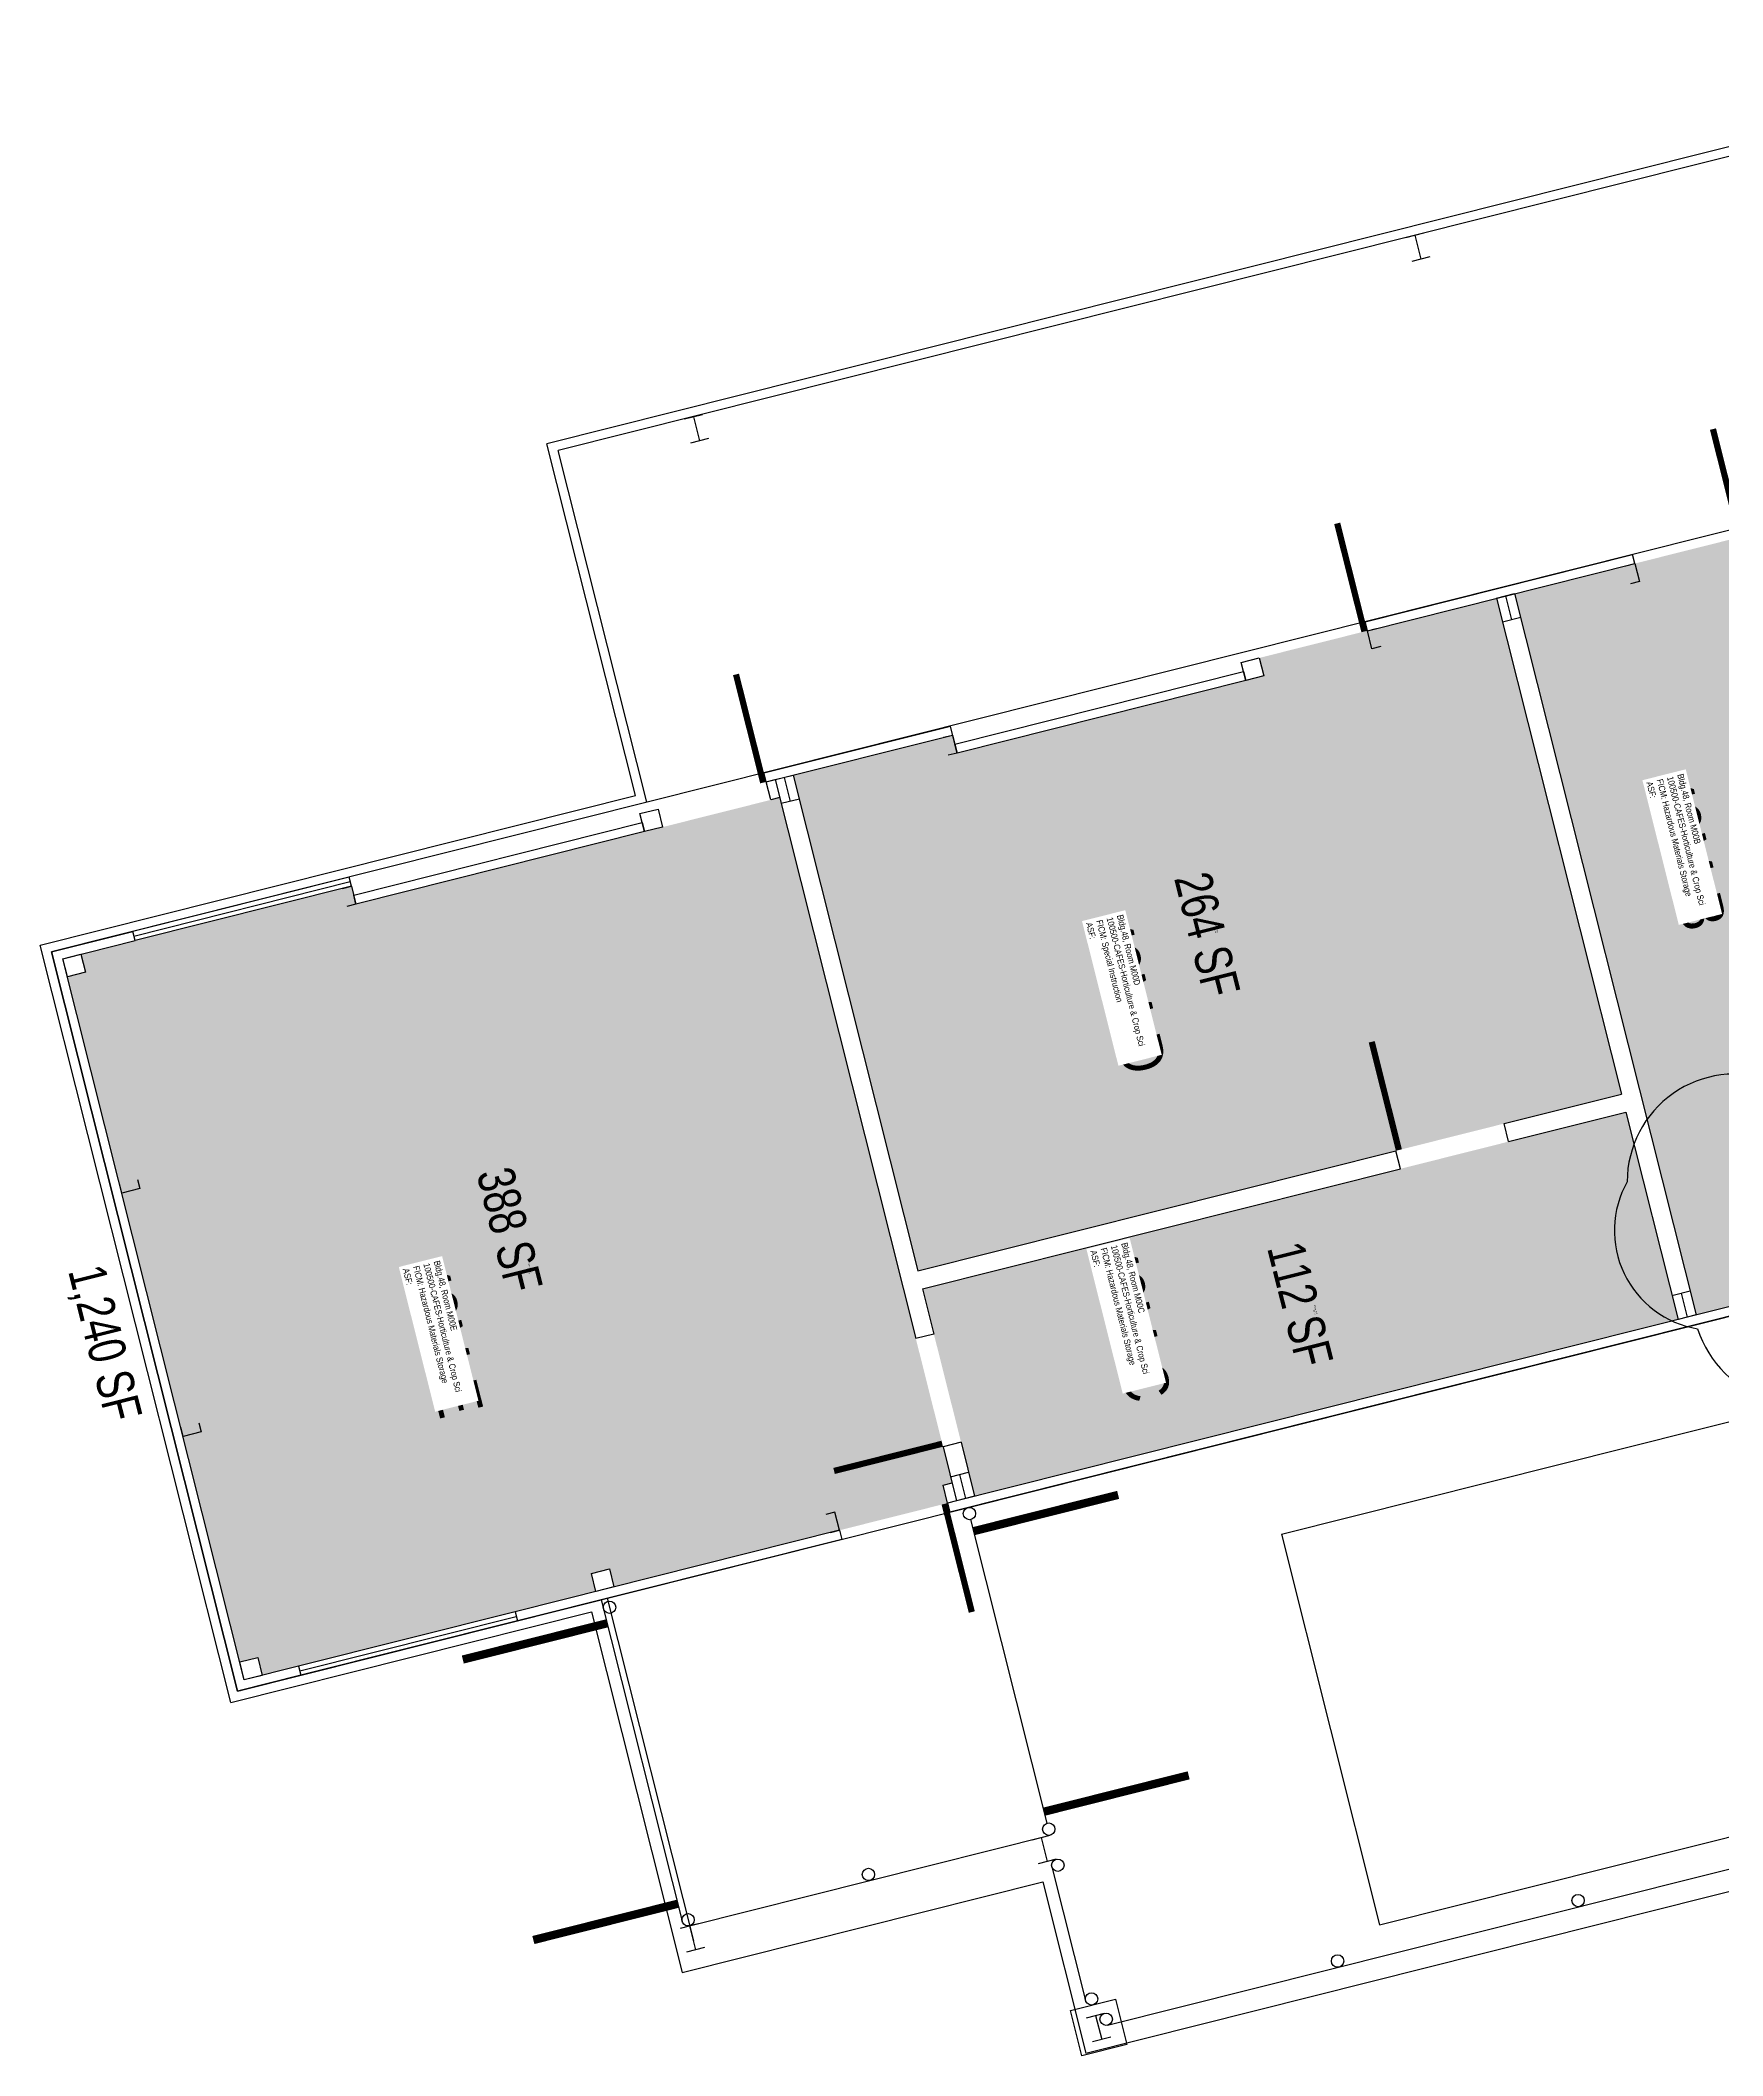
# Model space of a CAD drawing. Header units: inches. Extents: x 69208716 to 69209531, y 27710015 to 27710665.
# Drawn here: x 69208716 to 69209259, y 27710015 to 27710665 of the extents above; entities that cross this region are included whole.
import ezdxf
from ezdxf.enums import TextEntityAlignment as Align

# ---------------------------------------------------------------- set-up
doc = ezdxf.new("R2010")
doc.units = ezdxf.units.IN
doc.header["$LTSCALE"] = 10
doc.header["$MEASUREMENT"] = 0
for name, color, linetype in [('A-COLS', 5, 'CONTINUOUS'), ('A-DOOR', 2, 'CONTINUOUS'), ('A-FLOR', 3, 'CONTINUOUS'), ('A-GLAZ', 1, 'CONTINUOUS'), ('A-IDEN-RNUM', 7, 'CONTINUOUS'), ('A-IDEN-SNUM', 4, 'CONTINUOUS'), ('A-IDEN-VNUM', 4, 'CONTINUOUS'), ('A-ROOF', 2, 'CONTINUOUS'), ('A-SITE', 3, 'CONTINUOUS'), ('A-WALL', 5, 'CONTINUOUS'), ('AREA-TEXT', 3, 'CONTINUOUS'), ('Rooms-Category-Color', 7, 'CONTINUOUS'), ('Rooms-College-Color', 7, 'CONTINUOUS'), ('Rooms-Department-Color', 7, 'CONTINUOUS'), ('Rooms-Division-Color', 7, 'CONTINUOUS'), ('Rooms-Information', 7, 'CONTINUOUS')]:
    doc.layers.add(name, color=color, linetype=linetype)
doc.layers.add('A-REV', color=1, linetype='CONTINUOUS', true_color=0xff0000)
doc.styles.add('AREA', font='arial.ttf', dxfattribs={"width": 0.75, "height": 12})
doc.styles.add('CP_AREA', font='arial.ttf', dxfattribs={"height": 15})
doc.styles.add('CP_ROOMSNUMBER', font='arial.ttf', dxfattribs={"height": 1})
doc.styles.add('CP_ROOMVNUMBER', font='arial.ttf', dxfattribs={"width": 0.85, "height": 0.075})

msp = doc.modelspace()

# ---------------------------------------------------------------- hatches: boundary and pattern name
at = {"layer": 'Rooms-Category-Color', "true_color": 0xe3c5e1}
for points in [[(69209309.4, 27710315.09), (69209350.13, 27710325.33), (69209302.59, 27710514.45), (69209192.03, 27710486.65), (69209250.55, 27710253.9), (69209320.37, 27710271.45)], [(69208954.92, 27710420.85), (69208818.17, 27710386.47), (69208816.71, 27710392.29), (69208729.42, 27710370.35), (69208730.89, 27710364.53), (69208725.07, 27710363.06), (69208780.66, 27710141.94), (69208786.48, 27710143.41), (69208787.94, 27710137.59), (69208895.59, 27710164.65), (69208894.13, 27710170.47), (69208899.95, 27710171.94), (69208901.41, 27710166.12), (69209009.06, 27710193.18), (69209007.6, 27710199), (69209010.51, 27710199.73)], [(69209244.73, 27710252.43), (69209227.9, 27710319.35), (69209000.97, 27710262.29), (69209017.79, 27710195.38)]]:
    msp.add_hatch(color=254, dxfattribs=at).paths.add_polyline_path(points)
at = {"layer": 'Rooms-Category-Color', "true_color": 0xe3f498}
msp.add_hatch(color=61, dxfattribs=at).paths.add_polyline_path([(69208999.5, 27710268.11), (69209226.44, 27710325.17), (69209186.21, 27710485.19), (69209109.59, 27710465.93), (69209111.06, 27710460.11), (69209012.13, 27710435.24), (69209010.67, 27710441.06), (69208959.27, 27710428.13)])
at = {"layer": 'Rooms-College-Color', "true_color": 0xadadad}
for points in [[(69209309.4, 27710315.09), (69209350.13, 27710325.33), (69209302.59, 27710514.45), (69209192.03, 27710486.65), (69209250.55, 27710253.9), (69209320.37, 27710271.45)], [(69208999.5, 27710268.11), (69209226.44, 27710325.17), (69209186.21, 27710485.19), (69209109.59, 27710465.93), (69209111.06, 27710460.11), (69209012.13, 27710435.24), (69209010.67, 27710441.06), (69208959.27, 27710428.13)], [(69208954.92, 27710420.85), (69208818.17, 27710386.47), (69208816.71, 27710392.29), (69208729.42, 27710370.35), (69208730.89, 27710364.53), (69208725.07, 27710363.06), (69208780.66, 27710141.94), (69208786.48, 27710143.41), (69208787.94, 27710137.59), (69208895.59, 27710164.65), (69208894.13, 27710170.47), (69208899.95, 27710171.94), (69208901.41, 27710166.12), (69209009.06, 27710193.18), (69209007.6, 27710199), (69209010.51, 27710199.73)], [(69209244.73, 27710252.43), (69209227.9, 27710319.35), (69209000.97, 27710262.29), (69209017.79, 27710195.38)]]:
    msp.add_hatch(color=253, dxfattribs=at).paths.add_polyline_path(points)
at = {"layer": 'Rooms-Department-Color', "true_color": 0xe3c5e1}
for points in [[(69209309.4, 27710315.09), (69209350.13, 27710325.33), (69209302.59, 27710514.45), (69209192.03, 27710486.65), (69209250.55, 27710253.9), (69209320.37, 27710271.45)], [(69208999.5, 27710268.11), (69209226.44, 27710325.17), (69209186.21, 27710485.19), (69209109.59, 27710465.93), (69209111.06, 27710460.11), (69209012.13, 27710435.24), (69209010.67, 27710441.06), (69208959.27, 27710428.13)], [(69208954.92, 27710420.85), (69208818.17, 27710386.47), (69208816.71, 27710392.29), (69208729.42, 27710370.35), (69208730.89, 27710364.53), (69208725.07, 27710363.06), (69208780.66, 27710141.94), (69208786.48, 27710143.41), (69208787.94, 27710137.59), (69208895.59, 27710164.65), (69208894.13, 27710170.47), (69208899.95, 27710171.94), (69208901.41, 27710166.12), (69209009.06, 27710193.18), (69209007.6, 27710199), (69209010.51, 27710199.73)], [(69209244.73, 27710252.43), (69209227.9, 27710319.35), (69209000.97, 27710262.29), (69209017.79, 27710195.38)]]:
    msp.add_hatch(color=254, dxfattribs=at).paths.add_polyline_path(points)
at = {"layer": 'Rooms-Division-Color', "true_color": 0xe3c5e1}
for points in [[(69209309.4, 27710315.09), (69209350.13, 27710325.33), (69209302.59, 27710514.45), (69209192.03, 27710486.65), (69209250.55, 27710253.9), (69209320.37, 27710271.45)], [(69208999.5, 27710268.11), (69209226.44, 27710325.17), (69209186.21, 27710485.19), (69209109.59, 27710465.93), (69209111.06, 27710460.11), (69209012.13, 27710435.24), (69209010.67, 27710441.06), (69208959.27, 27710428.13)], [(69208954.92, 27710420.85), (69208818.17, 27710386.47), (69208816.71, 27710392.29), (69208729.42, 27710370.35), (69208730.89, 27710364.53), (69208725.07, 27710363.06), (69208780.66, 27710141.94), (69208786.48, 27710143.41), (69208787.94, 27710137.59), (69208895.59, 27710164.65), (69208894.13, 27710170.47), (69208899.95, 27710171.94), (69208901.41, 27710166.12), (69209009.06, 27710193.18), (69209007.6, 27710199), (69209010.51, 27710199.73)], [(69209244.73, 27710252.43), (69209227.9, 27710319.35), (69209000.97, 27710262.29), (69209017.79, 27710195.38)]]:
    msp.add_hatch(color=254, dxfattribs=at).paths.add_polyline_path(points)

# ---------------------------------------------------------------- linework, layer by layer
at = {"layer": 'A-COLS'}
for points in [[(69209227.91, 27710495.67), (69209230.82, 27710496.4), (69209232.28, 27710490.59), (69209229.37, 27710489.85)], [(69209148.88, 27710469.62), (69209145.97, 27710468.88), (69209144.51, 27710474.7), (69209147.42, 27710475.44)], [(69209007.76, 27710440.32), (69209010.67, 27710441.06), (69209012.13, 27710435.24), (69209009.22, 27710434.51)], [(69208954.92, 27710420.85), (69208952.01, 27710420.12), (69208950.54, 27710425.94), (69208953.45, 27710426.67)], [(69208813.8, 27710391.56), (69208816.71, 27710392.29), (69208818.17, 27710386.47), (69208815.26, 27710385.74)], [(69208747.71, 27710297.61), (69208748.44, 27710294.7), (69208742.62, 27710293.24), (69208741.89, 27710296.15)], [(69208767.46, 27710219.05), (69208768.19, 27710216.14), (69208762.37, 27710214.68), (69208761.64, 27710217.59)], [(69209011.97, 27710193.91), (69209009.06, 27710193.18), (69209007.6, 27710199), (69209010.51, 27710199.73)], [(69208971.24, 27710183.67), (69208974.15, 27710184.4), (69208972.69, 27710190.22), (69208969.78, 27710189.49)]]:
    msp.add_lwpolyline(points, dxfattribs=at)
for points in [[(69209109.59, 27710465.93), (69209111.06, 27710460.11), (69209105.24, 27710458.64), (69209103.77, 27710464.46)], [(69208915.63, 27710417.16), (69208917.09, 27710411.34), (69208911.27, 27710409.88), (69208909.81, 27710415.7)], [(69208729.42, 27710370.35), (69208730.89, 27710364.53), (69208725.07, 27710363.06), (69208723.61, 27710368.88)], [(69208899.95, 27710171.94), (69208901.41, 27710166.12), (69208895.59, 27710164.65), (69208894.13, 27710170.47)], [(69208786.48, 27710143.41), (69208787.94, 27710137.59), (69208782.12, 27710136.13), (69208780.66, 27710141.94)]]:
    msp.add_lwpolyline(points, close=True, dxfattribs=at)
at = {"layer": 'A-DOOR'}
for points in [[(69209264.78, 27710504.88, 2, 2, 0), (69209256, 27710539.79, 0, 0, 0.414214), (69209230.83, 27710496.34, 0, 0, 0.814237)], [(69209143.54, 27710474.46, 2, 2, 0), (69209134.76, 27710509.37, 0, 0, 0.414214), (69209109.59, 27710465.93, 0, 0, 0.814237)], [(69208949.57, 27710425.69, 2, 2, 0), (69208940.79, 27710460.61, 0, 0, 0.414214), (69208915.63, 27710417.16, 0, 0, 0.814237)], [(69209154.67, 27710307.13, 2, 2, 0), (69209145.9, 27710342.04, 0, 0, -0.414214), (69209188.62, 27710315.66, 0, 0, -0.814237)], [(69209007.34, 27710212.34, 2, 2, 0), (69208972.43, 27710203.56, 0, 0, -0.414214), (69208998.8, 27710246.28, 0, 0, -0.814237)], [(69209008.09, 27710192.94, 2, 2, 0), (69209016.87, 27710158.02, 0, 0, -0.414214), (69208974.15, 27710184.4, 0, 0, -0.814237)]]:
    msp.add_lwpolyline(points, format="xyseb", dxfattribs=at)
for points in [[(69209105.24, 27710458.64), (69209012.13, 27710435.24), (69209011.4, 27710438.15), (69209104.5, 27710461.55)], [(69208911.27, 27710409.88), (69208818.17, 27710386.47), (69208817.44, 27710389.38), (69208910.54, 27710412.79)]]:
    msp.add_lwpolyline(points, close=True, dxfattribs=at)
at = {"layer": 'A-FLOR'}
msp.add_lwpolyline([(69209424.05, 27710548.08), (69208719.96, 27710371.06), (69208779.95, 27710132.48), (69209484.03, 27710309.5), (69209424.05, 27710548.08)], dxfattribs=at)
at = {"layer": 'A-GLAZ'}
for p, q in [((69208815.98, 27710395.2), (69208746.15, 27710377.64)), ((69208746.51, 27710376.19), (69208816.34, 27710393.74)), ((69208816.71, 27710392.29), (69208746.88, 27710374.73)), ((69208869.5, 27710158.09), (69208799.68, 27710140.54)), ((69208800.04, 27710139.08), (69208869.87, 27710156.64)), ((69208870.24, 27710155.19), (69208800.41, 27710137.63))]:
    msp.add_line(p, q, dxfattribs=at)
at = {"layer": 'A-REV'}
msp.add_lwpolyline([(69209332.57, 27710337.95, 0.520567), (69209274.99, 27710329.56, 0.520567), (69209228.33, 27710296.91, 0.520567), (69209251.06, 27710249.44, 0.520567), (69209306.49, 27710232.26, 0.520567), (69209364.71, 27710233.12, 0.520567), (69209419.25, 27710252.71, 0.520567), (69209433.69, 27710302.17, 0.520567), (69209384.28, 27710331.3, 0.520567)], format="xyb", close=True, dxfattribs=at)
at = {"layer": 'A-ROOF'}
for p, q in [((69209397.69, 27710665.25), (69208879.8, 27710535.05)), ((69208908.35, 27710421.52), (69208879.8, 27710535.05)), ((69208716.32, 27710373.24), (69208908.35, 27710421.52)), ((69208777.77, 27710128.84), (69208716.32, 27710373.24)), ((69208777.77, 27710128.84), (69208894.15, 27710158.1)), ((69208894.15, 27710158.1), (69208923.41, 27710041.73)), ((69209053.68, 27710015.71), (69209530.83, 27710135.67)), ((69208923.41, 27710041.73), (69209039.78, 27710070.98)), ((69209039.78, 27710070.98), (69209053.68, 27710015.71))]:
    msp.add_line(p, q, dxfattribs=at)
at = {"layer": 'A-SITE'}
for p, q in [((69209392.6, 27710660.88), (69208883.44, 27710532.87)), ((69208911.99, 27710419.34), (69208883.44, 27710532.87)), ((69209116.76, 27710183.14), (69209463.96, 27710270.43)), ((69209041.21, 27710089.9), (69209016.59, 27710187.86)), ((69209116.76, 27710183.14), (69209148.46, 27710057.06)), ((69208897.29, 27710161.99), (69208923.38, 27710058.22)), ((69208899.23, 27710162.48), (69208927.03, 27710051.92)), ((69209148.46, 27710057.06), (69209495.65, 27710144.35)), ((69208925.81, 27710056.77), (69209042.19, 27710086.03)), ((69209060.7, 27710024.69), (69209288.24, 27710081.89)), ((69209042.69, 27710075.84), (69209053.54, 27710032.68))]:
    msp.add_line(p, q, dxfattribs=at)
for points in [[(69209017.52, 27710184.14, 2.67, 2.67, 0), (69209064.07, 27710195.84, 0, 0, -0.414214), (69209028.9, 27710138.88, 0, 0, -0.814237)], [(69208899.2, 27710154.4, 2.67, 2.67, 0), (69208852.65, 27710142.69, 0, 0, 0.414214), (69208910.58, 27710109.14, 0, 0, 0.814237)], [(69209040.28, 27710093.62, 2.67, 2.67, 0), (69209086.83, 27710105.33, 0, 0, 0.414214), (69209028.9, 27710138.88, 0, 0, 0.814237)], [(69208921.96, 27710063.88, 2.67, 2.67, 0), (69208875.41, 27710052.18, 0, 0, -0.414214), (69208910.58, 27710109.14, 0, 0, -0.814237)]]:
    msp.add_lwpolyline(points, format="xyseb", dxfattribs=at)
msp.add_lwpolyline([(69209052.35, 27710014.85), (69209048.69, 27710029.4), (69209063.24, 27710033.06), (69209066.9, 27710018.51)], close=True, dxfattribs=at)
for centre in [(69209016.1, 27710189.8), (69208899.97, 27710159.57), (69209041.7, 27710087.96), (69209044.63, 27710076.33), (69208983.51, 27710073.34), (69209212.48, 27710064.91), (69208925.32, 27710058.71), (69209134.89, 27710045.4), (69209055.48, 27710033.17), (69209060.22, 27710026.63)]:
    msp.add_circle(centre, 2, dxfattribs=at)
at = {"layer": 'A-WALL'}
for p, q in [((69209156.93, 27710601.63), (69209162.75, 27710603.09)), ((69209159.84, 27710602.36), (69209161.79, 27710594.6)), ((69209164.7, 27710595.33), (69209158.88, 27710593.87)), ((69208924.19, 27710543.05), (69208930.01, 27710544.51)), ((69208927.1, 27710543.78), (69208929.05, 27710536.02)), ((69208931.96, 27710536.75), (69208926.14, 27710535.29)), ((69209230.82, 27710496.4), (69209230.09, 27710499.31)), ((69209186.19, 27710485.25), (69209192.01, 27710486.71)), ((69209192.01, 27710486.71), (69209250.55, 27710253.9)), ((69209186.19, 27710485.25), (69209226.44, 27710325.17)), ((69209189.1, 27710485.98), (69209191.05, 27710478.22)), ((69209144.51, 27710474.7), (69209143.77, 27710477.61)), ((69209193.96, 27710478.95), (69209188.14, 27710477.49)), ((69208950.54, 27710425.94), (69209010.67, 27710441.06)), ((69209012.13, 27710435.24), (69209009.94, 27710443.96)), ((69208950.54, 27710425.94), (69208949.81, 27710428.85)), ((69208953.45, 27710426.67), (69208959.27, 27710428.13)), ((69208959.27, 27710428.13), (69208999.5, 27710268.11)), ((69208953.45, 27710426.67), (69208998.8, 27710246.28)), ((69208956.36, 27710427.4), (69208958.31, 27710419.64)), ((69208961.22, 27710420.37), (69208955.4, 27710418.91)), ((69208816.71, 27710392.29), (69208815.98, 27710395.2)), ((69208746.88, 27710374.73), (69208746.15, 27710377.64)), ((69208723.61, 27710368.88), (69208746.88, 27710374.73)), ((69208782.12, 27710136.13), (69208723.61, 27710368.88)), ((69209188.62, 27710315.66), (69209226.44, 27710325.17)), ((69209190.08, 27710309.84), (69209227.9, 27710319.35)), ((69209227.9, 27710319.35), (69209244.73, 27710252.43)), ((69209190.08, 27710309.84), (69209188.62, 27710315.66)), ((69208999.5, 27710268.11), (69209153.7, 27710306.88)), ((69209155.17, 27710301.06), (69209153.7, 27710306.88)), ((69209000.97, 27710262.29), (69209155.17, 27710301.06)), ((69209329.1, 27710273.65), (69209009.06, 27710193.18)), ((69209000.97, 27710262.29), (69209004.62, 27710247.75)), ((69209242.78, 27710260.19), (69209248.6, 27710261.65)), ((69209245.69, 27710260.92), (69209247.64, 27710253.16)), ((69209250.55, 27710253.9), (69209244.73, 27710252.43)), ((69209004.62, 27710247.75), (69208998.8, 27710246.28)), ((69209013.4, 27710212.83), (69209007.58, 27710211.37)), ((69209007.58, 27710211.37), (69209011.97, 27710193.91)), ((69209013.4, 27710212.83), (69209017.79, 27710195.38)), ((69209010.02, 27710201.67), (69209015.84, 27710203.13)), ((69209012.93, 27710202.4), (69209014.88, 27710194.64)), ((69209017.79, 27710195.38), (69209011.97, 27710193.91)), ((69209009.06, 27710193.18), (69209009.79, 27710190.27)), ((69208974.15, 27710184.4), (69208869.5, 27710158.09)), ((69208974.15, 27710184.4), (69208974.88, 27710181.49)), ((69208869.5, 27710158.09), (69208870.24, 27710155.19)), ((69208799.68, 27710140.54), (69208782.12, 27710136.13)), ((69208799.68, 27710140.54), (69208800.41, 27710137.63)), ((69208779.95, 27710132.48), (69208780.92, 27710132.73)), ((69208779.95, 27710132.48), (69208780.92, 27710132.73)), ((69209036.37, 27710084.56), (69209042.19, 27710086.03)), ((69209039.28, 27710085.29), (69209041.23, 27710077.54)), ((69209044.14, 27710078.27), (69209038.32, 27710076.8)), ((69208922.9, 27710056.03), (69208928.72, 27710057.5)), ((69208925.81, 27710056.77), (69208927.76, 27710049.01)), ((69208930.67, 27710049.74), (69208924.85, 27710048.28)), ((69209053.91, 27710027.1), (69209059.73, 27710028.57)), ((69209056.82, 27710027.84), (69209058.77, 27710020.08)), ((69209061.68, 27710020.81), (69209055.86, 27710019.35))]:
    msp.add_line(p, q, dxfattribs=at)
for points in [[(69209143.77, 27710477.61), (69209230.09, 27710499.31)], [(69209144.51, 27710474.7), (69209230.82, 27710496.4)], [(69208949.81, 27710428.85), (69209009.94, 27710443.96)], [(69208800.41, 27710137.63), (69208779.95, 27710132.48), (69208719.96, 27710371.06), (69208746.15, 27710377.64)], [(69209329.83, 27710270.74), (69209009.79, 27710190.27)], [(69208974.88, 27710181.49), (69208870.24, 27710155.19)]]:
    msp.add_lwpolyline(points, dxfattribs=at)

# ---------------------------------------------------------------- texts
at = {"layer": 'A-IDEN-RNUM', "style": 'CP_ROOMSNUMBER'}
for s, p in [('000D-00', (69209095, 27710378.84)), ('000E-00', (69208873.5, 27710269.03)), ('000C-00', (69209127.01, 27710255.72))]:
    msp.add_text(s, height=0.36, rotation=284.11266, dxfattribs=at).set_placement(p)
at = {"layer": 'A-IDEN-SNUM', "style": 'CP_ROOMSNUMBER'}
for s, p in [('0480M00D00', (69209095.28, 27710380.18)), ('0480M00E00', (69208873.77, 27710270.38)), ('0480M00C00', (69209127.29, 27710257.06))]:
    msp.add_text(s, height=0.36, rotation=284.11266, dxfattribs=at).set_placement(p)
at = {"layer": 'A-IDEN-VNUM', "style": 'CP_ROOMVNUMBER', "width": 0.85}
for s, p in [('48M-B', (69209234.46, 27710425.72)), ('48M-D', (69209053.65, 27710380.26)), ('48M-C', (69209055.05, 27710274.45)), ('48M-E', (69208833.21, 27710268.62))]:
    msp.add_text(s, height=14.4, rotation=284.11266, dxfattribs=at).set_placement(p)
at = {"layer": 'AREA-TEXT', "width": 0.75}
for s, rotation, style, p in [('264 SF', 284.11266, 'CP_AREA', (69209092.86, 27710376.65)), ('388 SF', 284.11266, 'CP_AREA', (69208867.79, 27710281.4)), ('112 SF', 284.11266, 'CP_AREA', (69209122.85, 27710257.36)), ('1,240 SF', 284.11, 'AREA', (69208737.29, 27710244.83))]:
    msp.add_text(s, height=12, rotation=rotation, dxfattribs=dict(at, style=style)).set_placement(p, align=Align.MIDDLE_CENTER)

# ---------------------------------------------------------------- next in the draw order: texts
at = {"layer": 'Rooms-Information', "width": 46.08, "attachment_point": 7, "rotation": 284.11266, "style": 'CP_ROOMVNUMBER', "bg_fill": 3, "box_fill_scale": 1.5, "bg_fill_color": 256, "bg_fill_true_color": 13158600, "bg_fill_transparency": 0}
for s, insert, char_height in [('Bldg.48, Room M00B^M^J100500-CAFES-Horticulture & Crop Sci^M^JFICM: Hazardous Materials Storage^M^JASF: ', (69209234.46, 27710425.72), 2.05714), ('Bldg.48, Room M00D^M^J100500-CAFES-Horticulture & Crop Sci^M^JFICM: Special Instruction^M^JASF: ', (69209053.65, 27710380.26), 2.0571), ('Bldg.48, Room M00C^M^J100500-CAFES-Horticulture & Crop Sci^M^JFICM: Hazardous Materials Storage^M^JASF: ', (69209055.05, 27710274.45), 2.05714), ('Bldg.48, Room M00E^M^J100500-CAFES-Horticulture & Crop Sci^M^JFICM: Hazardous Materials Storage^M^JASF: ', (69208833.21, 27710268.62), 2.05714)]:
    msp.add_mtext(s, dxfattribs=dict(at, insert=insert, char_height=char_height))

doc.saveas('drawing.dxf')
